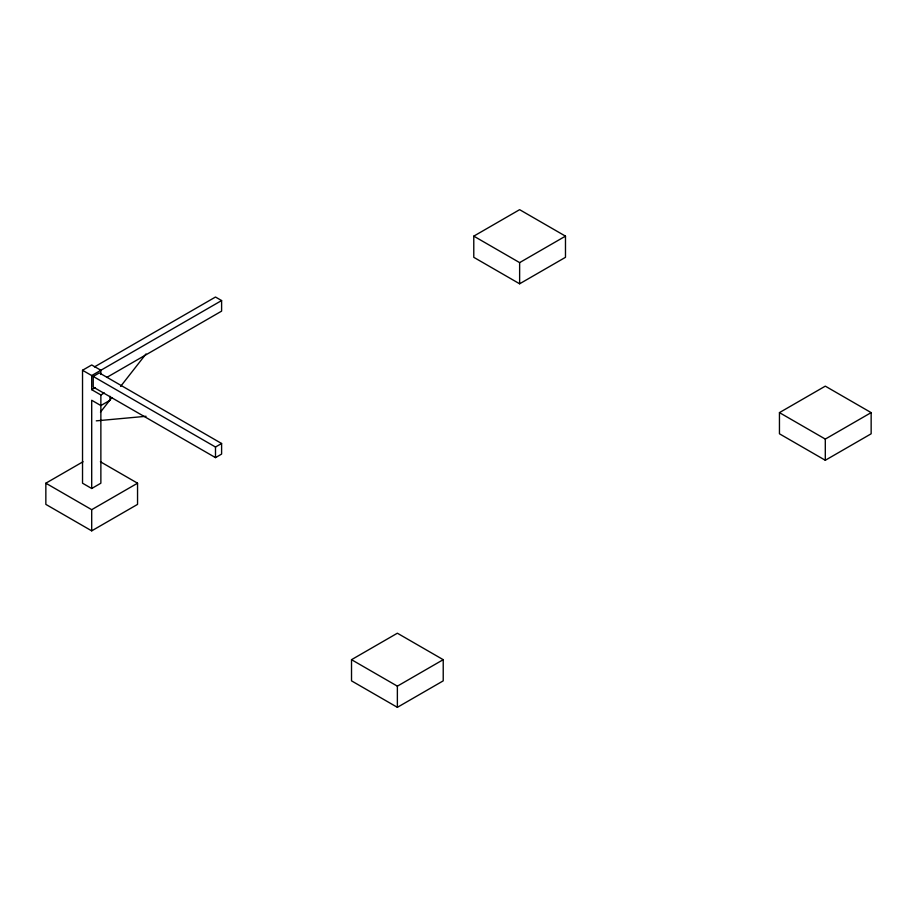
<?xml version="1.0" encoding="UTF-8"?>
<svg xmlns="http://www.w3.org/2000/svg" width="917" height="917" viewBox="0 0 917 917"><rect width="100%" height="100%" fill="white"/><g stroke="black" fill="none" stroke-linecap="round" stroke-linejoin="round"><path stroke-width="1.38" d="M100.457 412.146L111.851 397.588M120.608 386.401L146.021 353.928M82.53 370.262L91.7 375.557L91.7 389.668L100.87 394.963L100.87 483.202L91.7 488.497L82.53 483.202L82.53 370.262L91.7 364.966L100.87 370.262L100.87 374.491M94.462 366.903L215.495 297.028L221.605 300.558L221.605 311.138L106.75 377.449M91.7 375.557L221.605 300.558M93.225 376.44L99.345 372.91L221.605 443.496L221.605 454.087L215.495 457.617L93.225 387.031L93.225 376.44L215.495 447.026L221.605 443.496M91.7 389.668L95.139 387.685M100.87 394.963L104.309 392.98M100.377 461.744L137.55 483.202L137.55 504.384L91.7 530.851L45.85 504.384L45.85 483.202L83.023 461.744M473.78 236.139L519.63 209.672L565.48 236.139L565.48 257.322L519.63 283.789L473.78 257.322L473.78 236.139L519.63 262.617L565.48 236.139M45.85 483.202L91.7 509.68L137.55 483.202M351.52 659.678L397.37 633.211L443.22 659.678L443.22 680.861L397.37 707.328L351.52 680.861L351.52 659.678L397.37 686.157L443.22 659.678M779.45 412.616L825.3 386.149L871.15 412.616L871.15 433.798L825.3 460.265L779.45 433.798L779.45 412.616L825.3 439.083L871.15 412.616M96.285 420.846L146.044 416.295M825.3 439.083L825.3 460.265M519.63 262.617L519.63 283.789M397.37 686.157L397.37 707.328M215.495 447.026L215.495 457.617M110.04 396.293L110.04 400.259L100.87 405.555L91.7 400.259L91.7 488.497M91.7 509.68L91.7 530.851"/></g></svg>
